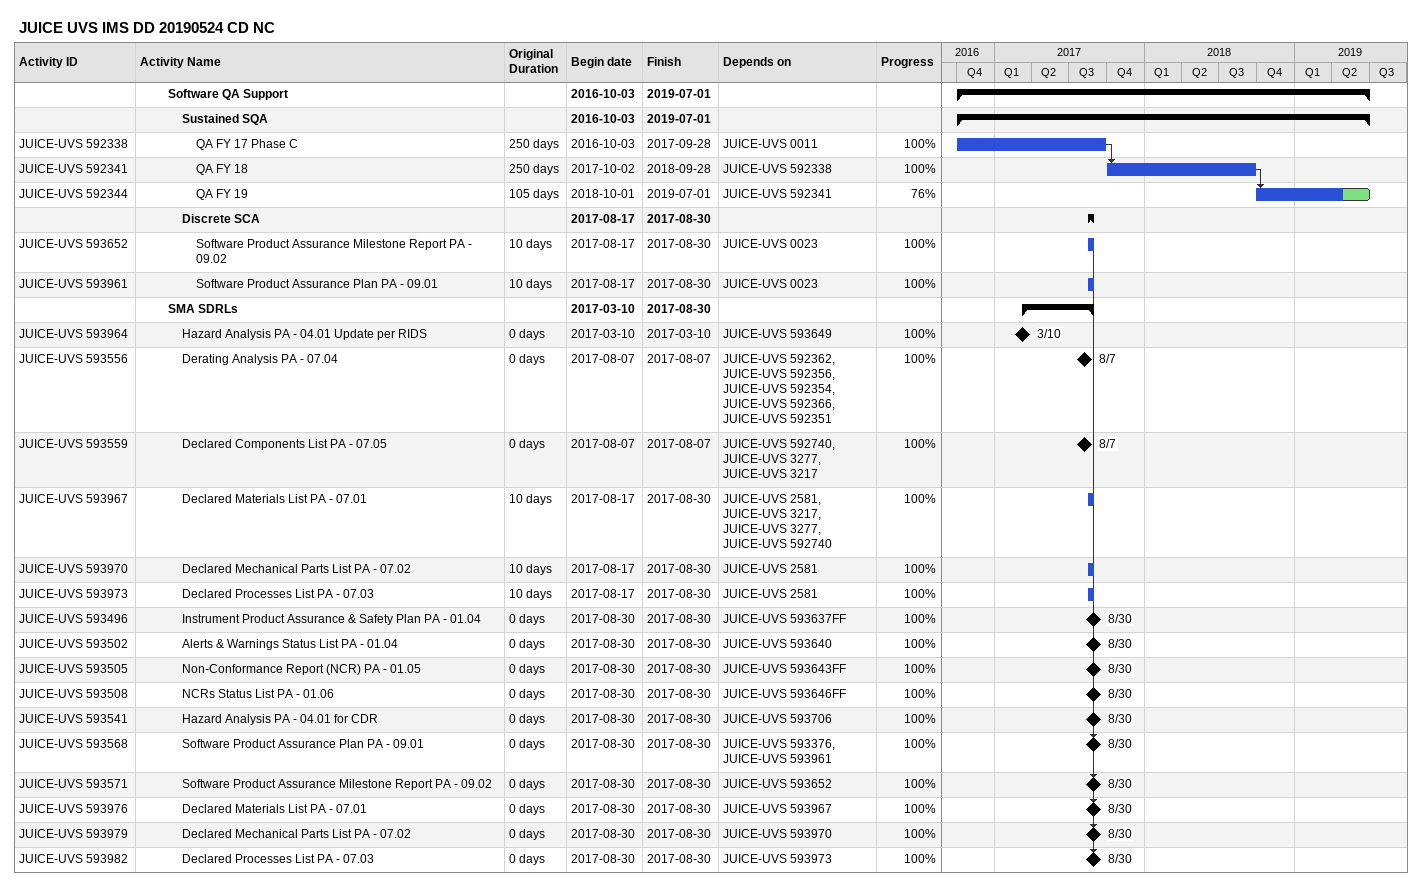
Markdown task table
JUICE UVS IMS DD 20190524 CD NC

| ID | Level | Task | Original duration | Start | Finish | Predecessors | % complete |
|---|---|---|---|---|---|---|---|
|  | 3 | **Software QA Support** |  | 2016-10-03 | 2019-07-01 |  |  |
|  | 4 | **Sustained SQA** |  | 2016-10-03 | 2019-07-01 |  |  |
| JUICE-UVS 592338 | 5 | QA FY 17 Phase C | 250d | 2016-10-03 | 2017-09-28 | JUICE-UVS 0011 | 100 |
| JUICE-UVS 592341 | 5 | QA FY 18 | 250d | 2017-10-02 | 2018-09-28 | JUICE-UVS 592338 | 100 |
| JUICE-UVS 592344 | 5 | QA FY 19 | 105d | 2018-10-01 | 2019-07-01 | JUICE-UVS 592341 | 76 |
|  | 4 | **Discrete SCA** |  | 2017-08-17 | 2017-08-30 |  |  |
| JUICE-UVS 593652 | 5 | Software Product Assurance Milestone Report PA - 09.02 | 10d | 2017-08-17 | 2017-08-30 | JUICE-UVS 0023 | 100 |
| JUICE-UVS 593961 | 5 | Software Product Assurance Plan PA - 09.01 | 10d | 2017-08-17 | 2017-08-30 | JUICE-UVS 0023 | 100 |
|  | 3 | **SMA SDRLs** |  | 2017-03-10 | 2017-08-30 |  |  |
| JUICE-UVS 593964 | 4 | Hazard Analysis PA - 04.01 Update per RIDS | 0d | 2017-03-10 | 2017-03-10 | JUICE-UVS 593649 | 100 |
| JUICE-UVS 593556 | 4 | Derating Analysis PA - 07.04 | 0d | 2017-08-07 | 2017-08-07 | JUICE-UVS 592362, JUICE-UVS 592356, JUICE-UVS 592354, JUICE-UVS 592366, JUICE-UVS 592351 | 100 |
| JUICE-UVS 593559 | 4 | Declared Components List PA - 07.05 | 0d | 2017-08-07 | 2017-08-07 | JUICE-UVS 592740, JUICE-UVS 3277, JUICE-UVS 3217 | 100 |
| JUICE-UVS 593967 | 4 | Declared Materials List PA - 07.01 | 10d | 2017-08-17 | 2017-08-30 | JUICE-UVS 2581, JUICE-UVS 3217, JUICE-UVS 3277, JUICE-UVS 592740 | 100 |
| JUICE-UVS 593970 | 4 | Declared Mechanical Parts List PA - 07.02 | 10d | 2017-08-17 | 2017-08-30 | JUICE-UVS 2581 | 100 |
| JUICE-UVS 593973 | 4 | Declared Processes List PA - 07.03 | 10d | 2017-08-17 | 2017-08-30 | JUICE-UVS 2581 | 100 |
| JUICE-UVS 593496 | 4 | Instrument Product Assurance & Safety Plan PA - 01.04 | 0d | 2017-08-30 | 2017-08-30 | JUICE-UVS 593637FF | 100 |
| JUICE-UVS 593502 | 4 | Alerts & Warnings Status List PA - 01.04 | 0d | 2017-08-30 | 2017-08-30 | JUICE-UVS 593640 | 100 |
| JUICE-UVS 593505 | 4 | Non-Conformance Report (NCR) PA - 01.05 | 0d | 2017-08-30 | 2017-08-30 | JUICE-UVS 593643FF | 100 |
| JUICE-UVS 593508 | 4 | NCRs Status List PA - 01.06 | 0d | 2017-08-30 | 2017-08-30 | JUICE-UVS 593646FF | 100 |
| JUICE-UVS 593541 | 4 | Hazard Analysis PA - 04.01 for CDR | 0d | 2017-08-30 | 2017-08-30 | JUICE-UVS 593706 | 100 |
| JUICE-UVS 593568 | 4 | Software Product Assurance Plan PA - 09.01 | 0d | 2017-08-30 | 2017-08-30 | JUICE-UVS 593376, JUICE-UVS 593961 | 100 |
| JUICE-UVS 593571 | 4 | Software Product Assurance Milestone Report PA - 09.02 | 0d | 2017-08-30 | 2017-08-30 | JUICE-UVS 593652 | 100 |
| JUICE-UVS 593976 | 4 | Declared Materials List PA - 07.01 | 0d | 2017-08-30 | 2017-08-30 | JUICE-UVS 593967 | 100 |
| JUICE-UVS 593979 | 4 | Declared Mechanical Parts List PA - 07.02 | 0d | 2017-08-30 | 2017-08-30 | JUICE-UVS 593970 | 100 |
| JUICE-UVS 593982 | 4 | Declared Processes List PA - 07.03 | 0d | 2017-08-30 | 2017-08-30 | JUICE-UVS 593973 | 100 |
